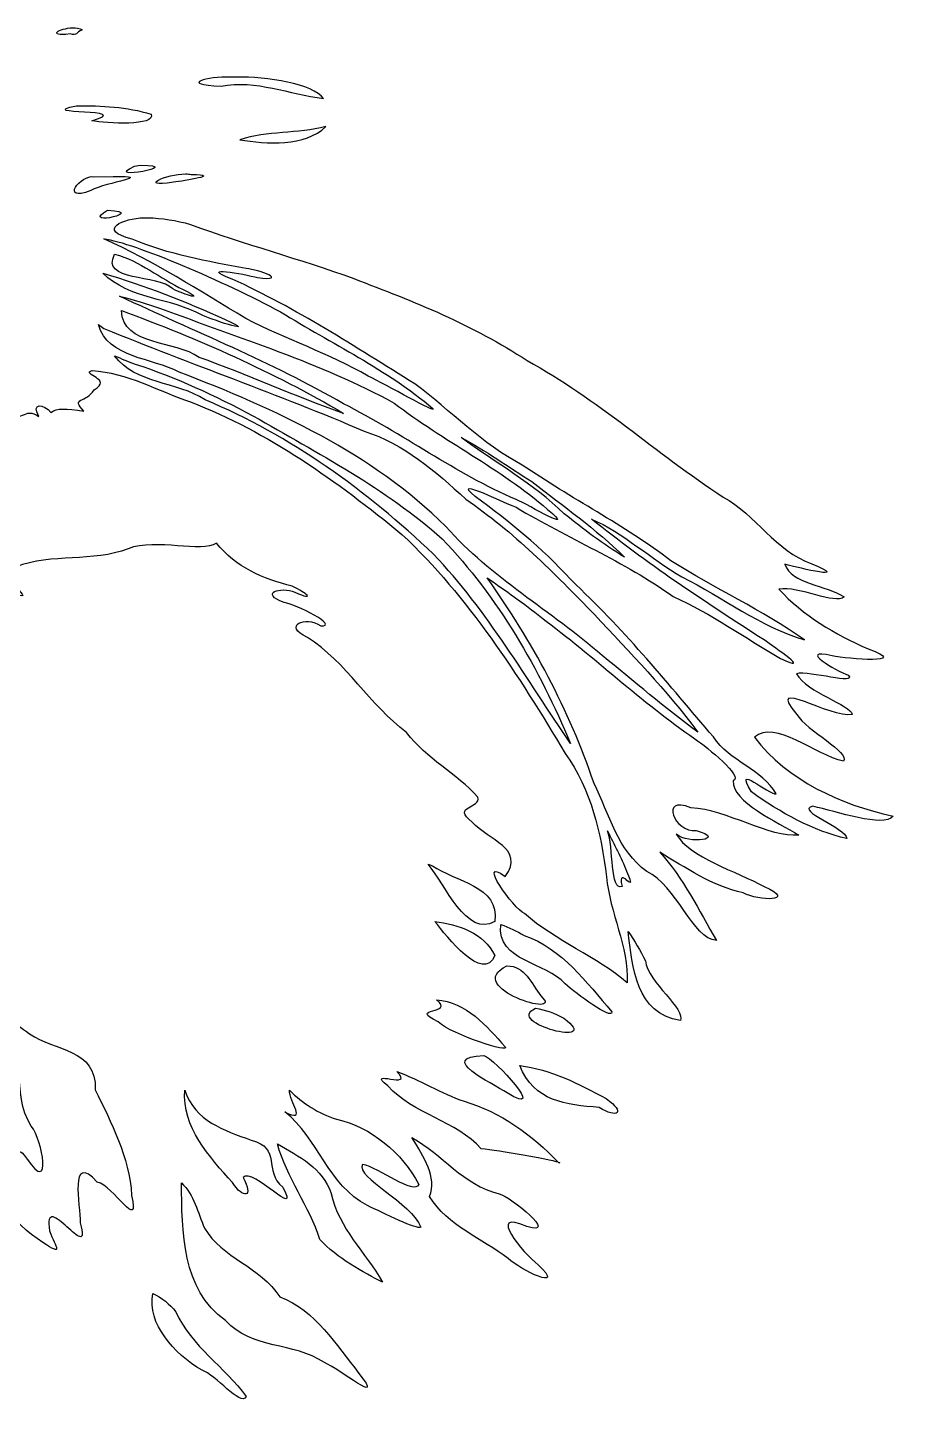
# Model space of a CAD drawing. Header units: centimetres. Extents: x -37.6 to 37.5, y -39.2 to 39.3.
# Drawn here: x 12.32 to 37.08, y -36.95 to 1.69 of the extents above; entities that cross this region are included whole.
import ezdxf

# ---------------------------------------------------------------- set-up
doc = ezdxf.new("R2010")
doc.units = ezdxf.units.CM
doc.header["$MEASUREMENT"] = 0
doc.layers.add('Layer 1', color=7, linetype='Continuous')

msp = doc.modelspace()

# ---------------------------------------------------------------- linework, layer by layer
at = {"layer": 'Layer 1'}
for points, knots in [([(4.32551, 1.42197), (3.07666, 1.41644), (4.24859, -0.59005), (3.09354, -0.57067), (3.09354, -0.57067), (2.64739, -0.44203), (2.70664, 1.04282), (2.40149, 0.58854), (2.40149, 0.58854), (2.70248, -0.36664), (1.03323, -0.50756), (1.19681, -0.49294), (1.19681, -0.49294), (1.68998, -1.43785), (2.46394, -2.41916), (1.84917, -3.52407), (1.84917, -3.52407), (1.50973, -4.51915), (0.46534, -4.89758), (-0.17985, -5.64239), (-0.17985, -5.64239), (-0.87545, -6.14561), (-1.59328, -6.19553), (-2.21053, -6.86278), (-2.21053, -6.86278), (-3.20404, -7.31278), (-4.15653, -7.79218), (-5.0085, -8.47922), (-5.0085, -8.47922), (-5.9918, -8.68907), (-7.03631, -8.27242), (-8.07023, -8.38331), (-8.07023, -8.38331), (-9.13919, -8.04984), (-10.08104, -7.3873), (-10.81363, -6.54694), (-10.81363, -6.54694), (-11.46594, -6.21859), (-11.84337, -5.07568), (-12.13324, -4.89081), (-12.13324, -4.89081), (-12.53379, -5.13219), (-12.8932, -5.01255), (-12.29116, -4.83211), (-12.29116, -4.83211), (-12.74977, -4.61705), (-11.82632, -4.47717), (-12.57393, -4.42945), (-12.57393, -4.42945), (-13.98255, -4.62125), (-15.37026, -4.97761), (-16.75021, -5.32738), (-16.75021, -5.32738), (-18.39389, -5.89374), (-20.09518, -6.28352), (-21.72107, -6.90248), (-21.72107, -6.90248), (-23.48443, -7.74219), (-25.219, -8.64829), (-26.98959, -9.47721), (-26.98959, -9.47721), (-28.10614, -10.09087), (-29.12952, -10.87493), (-30.26877, -11.4591), (-30.26877, -11.4591), (-31.18378, -12.01604), (-32.19524, -12.44201), (-33.00638, -13.15078), (-33.00638, -13.15078), (-33.45545, -13.63237), (-33.32426, -13.55262), (-32.81952, -13.37485), (-32.81952, -13.37485), (-31.84177, -13.35901), (-33.37884, -14.40396), (-32.52021, -13.95776), (-32.52021, -13.95776), (-32.06773, -13.70918), (-32.82122, -14.54251), (-32.21842, -14.19671), (-32.21842, -14.19671), (-31.66727, -14.63406), (-33.84808, -15.56233), (-32.5475, -15.07066), (-32.5475, -15.07066), (-31.89177, -14.30971), (-31.21713, -15.2365), (-30.60529, -15.15913), (-30.60529, -15.15913), (-30.33993, -15.60682), (-30.95026, -15.98865), (-30.24149, -15.58825), (-30.24149, -15.58825), (-29.57076, -15.68891), (-29.20047, -16.0867), (-28.76313, -16.35389), (-28.76313, -16.35389), (-27.92005, -16.03223), (-27.55175, -15.10422), (-26.91766, -14.51338), (-26.91766, -14.51338), (-26.31015, -13.80974), (-25.68691, -13.11646), (-24.99943, -12.48932), (-24.99943, -12.48932), (-26.333, -13.13413), (-27.34735, -14.24734), (-28.5589, -15.07397), (-28.5589, -15.07397), (-27.27804, -13.3383), (-25.30797, -12.3368), (-23.51363, -11.22511), (-23.51363, -11.22511), (-22.50809, -10.635), (-21.61584, -9.85575), (-20.43371, -9.66903), (-20.43371, -9.66903), (-19.42939, -9.04605), (-18.68796, -7.90048), (-17.39679, -7.84506), (-17.39679, -7.84506), (-16.18059, -7.82628), (-15.03203, -7.22123), (-13.81251, -7.43826), (-13.81251, -7.43826), (-12.51014, -7.5512), (-11.23698, -7.969), (-10.20177, -8.78681), (-10.20177, -8.78681), (-9.48193, -9.52649), (-9.23188, -10.71364), (-8.29016, -11.31523), (-8.29016, -11.31523), (-7.59922, -12.20388), (-6.97407, -13.14316), (-6.14042, -13.9098), (-6.14042, -13.9098), (-6.02845, -14.25576), (-6.73538, -14.19586), (-6.5067, -13.89823), (-6.5067, -13.89823), (-6.92236, -13.99354), (-7.42509, -13.95785), (-7.37569, -13.70971), (-7.37569, -13.70971), (-8.15456, -13.90551), (-6.78395, -12.86954), (-7.60803, -13.22685), (-7.60803, -13.22685), (-8.45068, -13.63317), (-9.40703, -14.04247), (-10.08767, -14.6432), (-10.08767, -14.6432), (-9.80874, -14.81274), (-8.67355, -14.03932), (-9.1732, -14.7325), (-9.1732, -14.7325), (-8.44948, -14.35686), (-8.68063, -14.88041), (-8.8466, -15.01527), (-8.8466, -15.01527), (-8.3258, -14.71717), (-6.99481, -14.04239), (-7.92387, -14.99625), (-7.92387, -14.99625), (-8.61439, -16.16931), (-6.56885, -13.87033), (-6.88125, -14.87222), (-6.88125, -14.87222), (-6.99347, -15.32829), (-8.23796, -16.30767), (-7.12599, -15.71889), (-7.12599, -15.71889), (-6.91924, -15.61376), (-6.15815, -14.94516), (-6.46867, -15.5527), (-6.46867, -15.5527), (-6.26584, -15.37374), (-5.93462, -15.16905), (-6.12058, -15.62794), (-6.12058, -15.62794), (-5.80942, -15.28536), (-5.26773, -15.50245), (-5.73941, -15.90079), (-5.73941, -15.90079), (-5.47843, -15.73776), (-5.0411, -15.58731), (-5.41116, -16.03887), (-5.41116, -16.03887), (-4.91112, -15.7734), (-4.63208, -15.70251), (-5.13831, -16.18852), (-5.13831, -16.18852), (-5.37402, -16.64936), (-6.05366, -17.58219), (-5.97009, -17.76362), (-5.97009, -17.76362), (-5.45188, -17.54747), (-3.93253, -16.86007), (-4.60418, -17.89095), (-4.60418, -17.89095), (-4.79891, -18.36125), (-4.59506, -18.76745), (-4.38011, -18.06789), (-4.38011, -18.06789), (-3.88096, -17.26514), (-2.89879, -16.56218), (-2.28907, -17.70905), (-2.28907, -17.70905), (-1.81073, -18.39354), (-3.01234, -19.88684), (-2.46188, -20.12916), (-2.46188, -20.12916), (-2.28061, -19.78832), (-1.69354, -18.21999), (-1.65159, -19.3536), (-1.65159, -19.3536), (-1.71097, -20.20772), (-1.05726, -18.61655), (-0.60235, -18.64501), (-0.60235, -18.64501), (0.27108, -18.95124), (1.26245, -18.22483), (2.26425, -18.59044), (2.26425, -18.59044), (3.03042, -18.66892), (3.18927, -19.92731), (3.65497, -19.81083), (3.65497, -19.81083), (4.48822, -20.77225), (3.38312, -18.11962), (4.1552, -19.17004), (4.1552, -19.17004), (4.24784, -18.08534), (5.35887, -20.92598), (5.25405, -19.35773), (5.25405, -19.35773), (5.14869, -18.85676), (4.97375, -17.26056), (5.65919, -18.34239), (5.65919, -18.34239), (5.89982, -18.74625), (6.65799, -19.65103), (6.86139, -19.47266), (6.86139, -19.47266), (7.06488, -18.63339), (5.5347, -18.44733), (6.05193, -17.68259), (6.05193, -17.68259), (6.51133, -18.01081), (6.76156, -17.88115), (6.47774, -17.46762), (6.47774, -17.46762), (7.65339, -18.32868), (5.9694, -16.36399), (6.99864, -16.57961), (6.99864, -16.57961), (7.47653, -16.7435), (8.42631, -17.47624), (8.67544, -17.25843), (8.67544, -17.25843), (8.63005, -16.55428), (7.06296, -16.22369), (7.4997, -15.77924), (7.4997, -15.77924), (8.11591, -15.76249), (8.93014, -16.90354), (9.33855, -16.5548), (9.33855, -16.5548), (9.25802, -16.0374), (7.99154, -15.88566), (8.29841, -15.52871), (8.29841, -15.52871), (9.05343, -15.80627), (9.87054, -15.74968), (10.70446, -16.03638), (10.70446, -16.03638), (10.24563, -15.76441), (9.63263, -14.93261), (10.65402, -15.24511), (10.65402, -15.24511), (11.46557, -15.64555), (10.96029, -15.07831), (10.61516, -14.7854), (10.61516, -14.7854), (10.78131, -14.17765), (12.30966, -15.88574), (11.59743, -14.85733), (11.59743, -14.85733), (10.95331, -14.35777), (11.46388, -13.69619), (12.09435, -14.20662), (12.09435, -14.20662), (12.5511, -14.30981), (11.0109, -13.3633), (11.98438, -13.40543), (11.98438, -13.40543), (12.99995, -13.00987), (14.14047, -13.28449), (15.12879, -12.89363), (15.12879, -12.89363), (15.93695, -12.58856), (17.17851, -13.02971), (17.60347, -12.73488), (17.60347, -12.73488), (18.14689, -13.41495), (18.89772, -13.73794), (19.72344, -13.94204), (19.72344, -13.94204), (20.13342, -14.13785), (20.38802, -14.3675), (19.79868, -14.11319), (19.79868, -14.11319), (19.40155, -13.92995), (18.77771, -14.15318), (19.49937, -14.39844), (19.49937, -14.39844), (19.8347, -14.4569), (21.06395, -15.07203), (20.51884, -15.05163), (20.51884, -15.05163), (20.09311, -14.75187), (19.43481, -15.05163), (20.14677, -15.37492), (20.14677, -15.37492), (21.24581, -16.07472), (21.88697, -17.26628), (22.92407, -18.0406), (22.92407, -18.0406), (23.48124, -18.77), (24.31742, -19.18327), (24.91506, -19.84225), (24.91506, -19.84225), (25.01895, -20.16478), (24.15686, -20.08157), (24.75962, -20.5467), (24.75962, -20.5467), (25.21485, -21.05306), (26.25113, -21.27502), (25.68401, -22.06392), (25.68401, -22.06392), (24.85847, -21.47389), (25.91286, -22.97876), (26.22475, -23.10406), (26.22475, -23.10406), (27.08224, -23.86504), (28.26755, -24.33003), (29.09548, -25.04048), (29.09548, -25.04048), (29.13914, -24.02745), (28.60539, -23.08377), (28.5167, -22.07632), (28.5167, -22.07632), (28.36799, -20.85878), (28.08705, -19.63345), (27.3608, -18.61937), (27.3608, -18.61937), (26.0516, -16.43503), (24.65579, -14.24979), (22.79343, -12.49179), (22.79343, -12.49179), (20.98702, -11.01302), (19.06636, -9.63052), (16.87338, -8.78432), (16.87338, -8.78432), (15.967, -8.4709), (15.09211, -7.97698), (14.12585, -7.9021), (14.12585, -7.9021), (13.7828, -8.02227), (14.7377, -8.14239), (14.17629, -8.4445), (14.17629, -8.4445), (13.96835, -8.82491), (13.50411, -8.64819), (13.89517, -9.04229), (13.89517, -9.04229), (13.38259, -8.97838), (13.14478, -8.94562), (12.96996, -9.08115), (12.96996, -9.08115), (12.77947, -8.8389), (12.40111, -8.80173), (12.63179, -9.19442), (12.63179, -9.19442), (12.23536, -8.89719), (12.1334, -9.40772), (11.68094, -9.12993), (11.68094, -9.12993), (11.50014, -9.54534), (11.35566, -9.51198), (10.96822, -9.29281), (10.96822, -9.29281), (10.61334, -10.00717), (9.2967, -9.71614), (8.58862, -9.5144), (8.58862, -9.5144), (7.94236, -8.93265), (7.11627, -8.68115), (6.48022, -8.18735), (6.48022, -8.18735), (5.72525, -7.82943), (5.25771, -7.02873), (4.69676, -6.56264), (4.69676, -6.56264), (4.48619, -7.51468), (4.08979, -5.40707), (3.71615, -6.46177), (3.71615, -6.46177), (3.19675, -5.51081), (2.2163, -4.98237), (2.25433, -3.7316), (2.25433, -3.7316), (2.04778, -2.69341), (2.2676, -1.62482), (3.29778, -1.12297), (3.29778, -1.12297), (3.68158, -0.18961), (4.52659, 0.56983), (5.63686, 0.48024), (5.63686, 0.48024), (6.15147, 0.47455), (6.59523, 1.61661), (5.84605, 0.91598), (5.84605, 0.91598), (5.40565, 0.55016), (3.87311, 0.87129), (4.66948, 1.37652), (4.66948, 1.37652), (4.58938, 1.4268), (4.47889, 1.41272), (4.38671, 1.42034), (4.38671, 1.42034), (4.36565, 1.42128), (4.34535, 1.42208), (4.32553, 1.42199), (4.32553, 1.42199), (4.32553, 1.42199), (4.32551, 1.42197), (4.32551, 1.42197)], [0, 0, 0, 0, 0.00900901, 0.00900901, 0.00900901, 0.00900901, 0.01801802, 0.01801802, 0.01801802, 0.01801802, 0.02702703, 0.02702703, 0.02702703, 0.02702703, 0.03603604, 0.03603604, 0.03603604, 0.03603604, 0.04504505, 0.04504505, 0.04504505, 0.04504505, 0.05405405, 0.05405405, 0.05405405, 0.05405405, 0.06306306, 0.06306306, 0.06306306, 0.06306306, 0.07207207, 0.07207207, 0.07207207, 0.07207207, 0.08108108, 0.08108108, 0.08108108, 0.08108108, 0.09009009, 0.09009009, 0.09009009, 0.09009009, 0.0990991, 0.0990991, 0.0990991, 0.0990991, 0.10810811, 0.10810811, 0.10810811, 0.10810811, 0.11711712, 0.11711712, 0.11711712, 0.11711712, 0.12612613, 0.12612613, 0.12612613, 0.12612613, 0.13513514, 0.13513514, 0.13513514, 0.13513514, 0.14414414, 0.14414414, 0.14414414, 0.14414414, 0.15315315, 0.15315315, 0.15315315, 0.15315315, 0.16216216, 0.16216216, 0.16216216, 0.16216216, 0.17117117, 0.17117117, 0.17117117, 0.17117117, 0.18018018, 0.18018018, 0.18018018, 0.18018018, 0.18918919, 0.18918919, 0.18918919, 0.18918919, 0.1981982, 0.1981982, 0.1981982, 0.1981982, 0.20720721, 0.20720721, 0.20720721, 0.20720721, 0.21621622, 0.21621622, 0.21621622, 0.21621622, 0.22522523, 0.22522523, 0.22522523, 0.22522523, 0.23423423, 0.23423423, 0.23423423, 0.23423423, 0.24324324, 0.24324324, 0.24324324, 0.24324324, 0.25225225, 0.25225225, 0.25225225, 0.25225225, 0.26126126, 0.26126126, 0.26126126, 0.26126126, 0.27027027, 0.27027027, 0.27027027, 0.27027027, 0.27927928, 0.27927928, 0.27927928, 0.27927928, 0.28828829, 0.28828829, 0.28828829, 0.28828829, 0.2972973, 0.2972973, 0.2972973, 0.2972973, 0.30630631, 0.30630631, 0.30630631, 0.30630631, 0.31531532, 0.31531532, 0.31531532, 0.31531532, 0.32432432, 0.32432432, 0.32432432, 0.32432432, 0.33333333, 0.33333333, 0.33333333, 0.33333333, 0.34234234, 0.34234234, 0.34234234, 0.34234234, 0.35135135, 0.35135135, 0.35135135, 0.35135135, 0.36036036, 0.36036036, 0.36036036, 0.36036036, 0.36936937, 0.36936937, 0.36936937, 0.36936937, 0.37837838, 0.37837838, 0.37837838, 0.37837838, 0.38738739, 0.38738739, 0.38738739, 0.38738739, 0.3963964, 0.3963964, 0.3963964, 0.3963964, 0.40540541, 0.40540541, 0.40540541, 0.40540541, 0.41441441, 0.41441441, 0.41441441, 0.41441441, 0.42342342, 0.42342342, 0.42342342, 0.42342342, 0.43243243, 0.43243243, 0.43243243, 0.43243243, 0.44144144, 0.44144144, 0.44144144, 0.44144144, 0.45045045, 0.45045045, 0.45045045, 0.45045045, 0.45945946, 0.45945946, 0.45945946, 0.45945946, 0.46846847, 0.46846847, 0.46846847, 0.46846847, 0.47747748, 0.47747748, 0.47747748, 0.47747748, 0.48648649, 0.48648649, 0.48648649, 0.48648649, 0.4954955, 0.4954955, 0.4954955, 0.4954955, 0.5045045, 0.5045045, 0.5045045, 0.5045045, 0.51351351, 0.51351351, 0.51351351, 0.51351351, 0.52252252, 0.52252252, 0.52252252, 0.52252252, 0.53153153, 0.53153153, 0.53153153, 0.53153153, 0.54054054, 0.54054054, 0.54054054, 0.54054054, 0.54954955, 0.54954955, 0.54954955, 0.54954955, 0.55855856, 0.55855856, 0.55855856, 0.55855856, 0.56756757, 0.56756757, 0.56756757, 0.56756757, 0.57657658, 0.57657658, 0.57657658, 0.57657658, 0.58558559, 0.58558559, 0.58558559, 0.58558559, 0.59459459, 0.59459459, 0.59459459, 0.59459459, 0.6036036, 0.6036036, 0.6036036, 0.6036036, 0.61261261, 0.61261261, 0.61261261, 0.61261261, 0.62162162, 0.62162162, 0.62162162, 0.62162162, 0.63063063, 0.63063063, 0.63063063, 0.63063063, 0.63963964, 0.63963964, 0.63963964, 0.63963964, 0.64864865, 0.64864865, 0.64864865, 0.64864865, 0.65765766, 0.65765766, 0.65765766, 0.65765766, 0.66666667, 0.66666667, 0.66666667, 0.66666667, 0.67567568, 0.67567568, 0.67567568, 0.67567568, 0.68468468, 0.68468468, 0.68468468, 0.68468468, 0.69369369, 0.69369369, 0.69369369, 0.69369369, 0.7027027, 0.7027027, 0.7027027, 0.7027027, 0.71171171, 0.71171171, 0.71171171, 0.71171171, 0.72072072, 0.72072072, 0.72072072, 0.72072072, 0.72972973, 0.72972973, 0.72972973, 0.72972973, 0.73873874, 0.73873874, 0.73873874, 0.73873874, 0.74774775, 0.74774775, 0.74774775, 0.74774775, 0.75675676, 0.75675676, 0.75675676, 0.75675676, 0.76576577, 0.76576577, 0.76576577, 0.76576577, 0.77477477, 0.77477477, 0.77477477, 0.77477477, 0.78378378, 0.78378378, 0.78378378, 0.78378378, 0.79279279, 0.79279279, 0.79279279, 0.79279279, 0.8018018, 0.8018018, 0.8018018, 0.8018018, 0.81081081, 0.81081081, 0.81081081, 0.81081081, 0.81981982, 0.81981982, 0.81981982, 0.81981982, 0.82882883, 0.82882883, 0.82882883, 0.82882883, 0.83783784, 0.83783784, 0.83783784, 0.83783784, 0.84684685, 0.84684685, 0.84684685, 0.84684685, 0.85585586, 0.85585586, 0.85585586, 0.85585586, 0.86486486, 0.86486486, 0.86486486, 0.86486486, 0.87387387, 0.87387387, 0.87387387, 0.87387387, 0.88288288, 0.88288288, 0.88288288, 0.88288288, 0.89189189, 0.89189189, 0.89189189, 0.89189189, 0.9009009, 0.9009009, 0.9009009, 0.9009009, 0.90990991, 0.90990991, 0.90990991, 0.90990991, 0.91891892, 0.91891892, 0.91891892, 0.91891892, 0.92792793, 0.92792793, 0.92792793, 0.92792793, 0.93693694, 0.93693694, 0.93693694, 0.93693694, 0.94594595, 0.94594595, 0.94594595, 0.94594595, 0.95495495, 0.95495495, 0.95495495, 0.95495495, 0.96396396, 0.96396396, 0.96396396, 0.96396396, 0.97297297, 0.97297297, 0.97297297, 0.97297297, 0.98198198, 0.98198198, 0.98198198, 0.98198198, 1, 1, 1, 1]), ([(13.57188, 1.6849), (13.21281, 1.67316), (12.82679, 1.43728), (13.50739, 1.50961), (13.50739, 1.50961), (13.713, 1.44652), (13.66461, 1.5567), (13.84308, 1.63033), (13.84308, 1.63033), (13.77074, 1.67387), (13.67242, 1.68819), (13.57188, 1.6849)], [0, 0, 0, 0, 0.25, 0.25, 0.25, 0.25, 0.5, 0.5, 0.5, 0.5, 1, 1, 1, 1]), ([(18.16488, 0.30493), (19.00097, 0.31399), (20.3148, 0.11691), (20.59574, -0.29782), (20.59574, -0.29782), (19.6377, -0.17566), (18.71666, 0.23592), (17.72997, 0.05358), (17.72997, 0.05358), (16.52767, 0.08851), (17.34071, 0.33579), (18.00448, 0.29997), (18.00448, 0.29997), (18.05553, 0.3024), (18.10915, 0.30433), (18.16489, 0.30493), (18.16489, 0.30493), (18.16489, 0.30493), (18.16488, 0.30493), (18.16488, 0.30493)], [0, 0, 0, 0, 0.16666667, 0.16666667, 0.16666667, 0.16666667, 0.33333333, 0.33333333, 0.33333333, 0.33333333, 0.5, 0.5, 0.5, 0.5, 0.66666667, 0.66666667, 0.66666667, 0.66666667, 1, 1, 1, 1]), ([(13.68846, -0.49626), (12.4214, -0.76745), (15.39872, -0.56241), (14.11097, -0.92042), (14.11097, -0.92042), (14.52446, -0.99422), (15.9179, -1.0732), (15.77454, -0.73438), (15.77454, -0.73438), (15.10043, -0.52694), (14.38924, -0.49173), (13.68847, -0.49625), (13.68847, -0.49625), (13.68847, -0.49625), (13.68846, -0.49626), (13.68846, -0.49626)], [0, 0, 0, 0, 0.2, 0.2, 0.2, 0.2, 0.4, 0.4, 0.4, 0.4, 0.6, 0.6, 0.6, 0.6, 1, 1, 1, 1]), ([(20.66436, -1.08083), (20.09539, -1.63892), (18.97947, -1.57728), (18.26079, -1.44877), (18.26079, -1.44877), (19.0046, -1.20155), (19.88503, -1.28218), (20.66436, -1.08083)], [0, 0, 0, 0, 0.33333333, 0.33333333, 0.33333333, 0.33333333, 1, 1, 1, 1]), ([(15.46943, -2.16397), (15.46943, -2.16397), (15.30737, -2.18877), (15.30737, -2.18877), (15.30737, -2.18877), (14.35354, -2.61738), (16.82353, -2.16757), (15.46943, -2.16397)], [0, 0, 0, 0, 0.33333333, 0.33333333, 0.33333333, 0.33333333, 1, 1, 1, 1]), ([(14.70958, -2.47402), (14.70958, -2.47402), (14.16967, -2.4856), (14.16967, -2.4856), (14.16967, -2.4856), (13.81348, -2.40994), (13.19217, -3.22093), (14.08864, -2.86842), (14.08864, -2.86842), (14.52428, -2.63289), (15.92523, -2.46198), (14.70958, -2.47403), (14.70958, -2.47403), (14.70958, -2.47403), (14.70958, -2.47402), (14.70958, -2.47402)], [0, 0, 0, 0, 0.2, 0.2, 0.2, 0.2, 0.4, 0.4, 0.4, 0.4, 0.6, 0.6, 0.6, 0.6, 1, 1, 1, 1]), ([(16.73943, -2.40457), (16.20576, -2.40194), (15.36656, -2.78932), (16.39878, -2.64021), (16.39878, -2.64021), (16.68989, -2.59504), (17.80795, -2.43732), (16.89322, -2.41862), (16.89322, -2.41862), (16.84697, -2.40897), (16.79464, -2.40484), (16.73943, -2.40456), (16.73943, -2.40456), (16.73943, -2.40456), (16.73943, -2.40457), (16.73943, -2.40457)], [0, 0, 0, 0, 0.2, 0.2, 0.2, 0.2, 0.4, 0.4, 0.4, 0.4, 0.6, 0.6, 0.6, 0.6, 1, 1, 1, 1]), ([(14.55745, -3.41991), (14.17615, -3.63494), (14.37858, -3.66602), (14.60623, -3.63075), (14.60623, -3.63075), (14.88094, -3.58819), (15.19228, -3.44903), (14.55745, -3.41991)], [0, 0, 0, 0, 0.33333333, 0.33333333, 0.33333333, 0.33333333, 1, 1, 1, 1]), ([(15.57361, -3.63075), (15.00903, -3.63928), (14.22308, -3.98066), (15.24205, -4.22772), (15.24205, -4.22772), (16.26265, -4.66598), (17.3508, -4.84855), (18.42945, -5.05372), (18.42945, -5.05372), (18.80388, -5.07751), (19.64223, -5.41748), (18.75026, -5.3059), (18.75026, -5.3059), (18.38844, -5.20626), (17.02671, -4.95392), (18.03919, -5.34889), (18.03919, -5.34889), (19.83197, -6.16025), (21.48355, -7.24797), (23.15226, -8.2808), (23.15226, -8.2808), (24.1635, -9.02943), (25.03043, -9.96653), (26.15941, -10.55291), (26.15941, -10.55291), (27.52166, -11.4846), (29.0028, -12.23094), (30.31998, -13.22851), (30.31998, -13.22851), (31.54024, -14.01014), (32.87178, -14.60746), (34.05557, -15.4477), (34.05557, -15.4477), (32.81464, -15.07367), (31.77213, -14.26006), (30.62756, -13.6783), (30.62756, -13.6783), (29.76269, -13.18804), (28.97332, -12.43692), (28.09335, -12.06269), (28.09335, -12.06269), (29.62647, -13.296), (31.26879, -14.38416), (32.92447, -15.44522), (32.92447, -15.44522), (33.22891, -15.65811), (34.30701, -16.39349), (33.38749, -15.96446), (33.38749, -15.96446), (32.3786, -15.38624), (31.44638, -14.70238), (30.38199, -14.23227), (30.38199, -14.23227), (29.00541, -13.24934), (27.43742, -12.59587), (25.98494, -11.73526), (25.98494, -11.73526), (25.55875, -11.566), (23.936, -10.75199), (25.01756, -11.56576), (25.01756, -11.56576), (25.97633, -12.25886), (26.86614, -13.03175), (27.66339, -13.90567), (27.66339, -13.90567), (29.06293, -15.21423), (30.26304, -16.7066), (31.50646, -18.15885), (31.50646, -18.15885), (31.95476, -18.84322), (32.88294, -19.07704), (33.26594, -19.75379), (33.26594, -19.75379), (33.03931, -19.79104), (32.05135, -18.84976), (32.56893, -19.69757), (32.56893, -19.69757), (33.36403, -20.26825), (34.30589, -20.80117), (35.24205, -21.00395), (35.24205, -21.00395), (35.21599, -20.69048), (33.78236, -20.21763), (34.28707, -20.10189), (34.28707, -20.10189), (34.93912, -20.23754), (36.27645, -20.71255), (36.53603, -20.37557), (36.53603, -20.37557), (35.06093, -20.05076), (33.59972, -19.38878), (32.6541, -18.17126), (32.6541, -18.17126), (33.2098, -17.64899), (34.38658, -18.67959), (35.14366, -18.8385), (35.14366, -18.8385), (35.34919, -18.59215), (34.115, -17.9831), (33.84059, -17.53377), (33.84059, -17.53377), (32.91582, -16.42949), (34.82026, -17.66647), (35.3884, -17.53377), (35.3884, -17.53377), (35.36495, -17.25572), (34.12973, -16.93094), (33.82901, -16.3911), (33.82901, -16.3911), (34.21086, -16.29689), (35.54172, -16.72819), (35.28174, -16.42996), (35.28174, -16.42996), (34.94708, -16.31649), (33.81558, -15.66251), (34.82947, -15.89005), (34.82947, -15.89005), (35.26909, -15.98173), (37.07514, -16.13422), (35.83489, -15.69409), (35.83489, -15.69409), (34.91145, -15.29364), (34.02247, -14.76638), (33.33375, -14.02225), (33.33375, -14.02225), (33.91211, -13.9295), (34.90899, -14.47173), (35.16268, -14.23805), (35.16268, -14.23805), (34.66534, -13.91363), (33.69218, -13.88531), (33.50738, -13.32772), (33.50738, -13.32772), (33.94409, -13.43737), (35.40132, -13.79837), (34.25731, -13.31201), (34.25731, -13.31201), (33.24557, -12.95625), (32.70064, -11.95178), (31.78015, -11.44752), (31.78015, -11.44752), (29.91083, -10.23166), (28.26047, -8.69387), (26.29335, -7.62925), (26.29335, -7.62925), (24.80009, -6.63772), (23.11609, -5.96721), (21.44651, -5.33564), (21.44651, -5.33564), (19.93587, -4.78395), (18.38059, -4.37086), (16.8717, -3.81759), (16.8717, -3.81759), (16.48469, -3.7092), (16.08541, -3.63809), (15.68273, -3.63321), (15.68273, -3.63321), (15.64766, -3.63069), (15.61123, -3.63016), (15.57359, -3.63073), (15.57359, -3.63073), (15.57359, -3.63073), (15.57361, -3.63075), (15.57361, -3.63075)], [0, 0, 0, 0, 0.02380952, 0.02380952, 0.02380952, 0.02380952, 0.04761905, 0.04761905, 0.04761905, 0.04761905, 0.07142857, 0.07142857, 0.07142857, 0.07142857, 0.0952381, 0.0952381, 0.0952381, 0.0952381, 0.11904762, 0.11904762, 0.11904762, 0.11904762, 0.14285714, 0.14285714, 0.14285714, 0.14285714, 0.16666667, 0.16666667, 0.16666667, 0.16666667, 0.19047619, 0.19047619, 0.19047619, 0.19047619, 0.21428571, 0.21428571, 0.21428571, 0.21428571, 0.23809524, 0.23809524, 0.23809524, 0.23809524, 0.26190476, 0.26190476, 0.26190476, 0.26190476, 0.28571429, 0.28571429, 0.28571429, 0.28571429, 0.30952381, 0.30952381, 0.30952381, 0.30952381, 0.33333333, 0.33333333, 0.33333333, 0.33333333, 0.35714286, 0.35714286, 0.35714286, 0.35714286, 0.38095238, 0.38095238, 0.38095238, 0.38095238, 0.4047619, 0.4047619, 0.4047619, 0.4047619, 0.42857143, 0.42857143, 0.42857143, 0.42857143, 0.45238095, 0.45238095, 0.45238095, 0.45238095, 0.47619048, 0.47619048, 0.47619048, 0.47619048, 0.5, 0.5, 0.5, 0.5, 0.52380952, 0.52380952, 0.52380952, 0.52380952, 0.54761905, 0.54761905, 0.54761905, 0.54761905, 0.57142857, 0.57142857, 0.57142857, 0.57142857, 0.5952381, 0.5952381, 0.5952381, 0.5952381, 0.61904762, 0.61904762, 0.61904762, 0.61904762, 0.64285714, 0.64285714, 0.64285714, 0.64285714, 0.66666667, 0.66666667, 0.66666667, 0.66666667, 0.69047619, 0.69047619, 0.69047619, 0.69047619, 0.71428571, 0.71428571, 0.71428571, 0.71428571, 0.73809524, 0.73809524, 0.73809524, 0.73809524, 0.76190476, 0.76190476, 0.76190476, 0.76190476, 0.78571429, 0.78571429, 0.78571429, 0.78571429, 0.80952381, 0.80952381, 0.80952381, 0.80952381, 0.83333333, 0.83333333, 0.83333333, 0.83333333, 0.85714286, 0.85714286, 0.85714286, 0.85714286, 0.88095238, 0.88095238, 0.88095238, 0.88095238, 0.9047619, 0.9047619, 0.9047619, 0.9047619, 0.92857143, 0.92857143, 0.92857143, 0.92857143, 0.95238095, 0.95238095, 0.95238095, 0.95238095, 1, 1, 1, 1]), ([(14.45161, -4.2211), (15.84339, -4.8458), (17.12509, -5.66915), (18.42863, -6.45435), (18.42863, -6.45435), (19.54683, -7.03499), (20.75322, -7.43096), (21.84837, -8.06417), (21.84837, -8.06417), (22.33652, -8.29616), (23.80412, -9.14523), (23.65498, -8.96789), (23.65498, -8.96789), (22.36912, -7.87361), (20.82282, -7.15203), (19.39684, -6.26666), (19.39684, -6.26666), (17.82293, -5.42248), (15.29855, -4.32709), (14.45161, -4.2211)], [0, 0, 0, 0, 0.16666667, 0.16666667, 0.16666667, 0.16666667, 0.33333333, 0.33333333, 0.33333333, 0.33333333, 0.5, 0.5, 0.5, 0.5, 0.66666667, 0.66666667, 0.66666667, 0.66666667, 1, 1, 1, 1]), ([(14.75341, -4.65353), (14.33856, -5.43101), (15.96674, -5.2058), (16.37977, -5.62505), (16.37977, -5.62505), (16.70272, -5.78529), (17.35033, -5.98619), (16.67494, -5.64076), (16.67494, -5.64076), (16.02412, -5.33183), (15.46266, -4.83482), (14.7534, -4.65353), (14.7534, -4.65353), (14.7534, -4.65353), (14.75341, -4.65353), (14.75341, -4.65353)], [0, 0, 0, 0, 0.2, 0.2, 0.2, 0.2, 0.4, 0.4, 0.4, 0.4, 0.6, 0.6, 0.6, 0.6, 1, 1, 1, 1]), ([(14.42268, -5.18104), (15.16217, -5.91818), (16.31621, -5.87198), (17.20329, -6.35596), (17.20329, -6.35596), (17.57895, -6.53391), (18.82776, -6.91452), (17.84656, -6.48412), (17.84656, -6.48412), (16.73988, -5.96509), (15.5918, -5.53652), (14.42268, -5.18104)], [0, 0, 0, 0, 0.25, 0.25, 0.25, 0.25, 0.5, 0.5, 0.5, 0.5, 1, 1, 1, 1]), ([(14.89148, -5.82431), (16.98738, -6.81456), (19.1459, -7.67738), (21.1588, -8.83891), (21.1588, -8.83891), (22.80415, -9.66864), (24.29, -10.78763), (25.98496, -11.51699), (25.98496, -11.51699), (26.34654, -11.66873), (27.7272, -12.51152), (26.86718, -11.79315), (26.86718, -11.79315), (25.54595, -10.64786), (23.9558, -9.8735), (22.57018, -8.81659), (22.57018, -8.81659), (20.50058, -7.69067), (18.2343, -6.9975), (16.03745, -6.1691), (16.03745, -6.1691), (15.65922, -6.04243), (15.27739, -5.92534), (14.89147, -5.82431), (14.89147, -5.82431), (14.89147, -5.82431), (14.89148, -5.82431), (14.89148, -5.82431)], [0, 0, 0, 0, 0.125, 0.125, 0.125, 0.125, 0.25, 0.25, 0.25, 0.25, 0.375, 0.375, 0.375, 0.375, 0.5, 0.5, 0.5, 0.5, 0.625, 0.625, 0.625, 0.625, 0.75, 0.75, 0.75, 0.75, 1, 1, 1, 1]), ([(14.94192, -6.23111), (14.97611, -7.21653), (16.45929, -7.06768), (17.11398, -7.53914), (17.11398, -7.53914), (18.47811, -8.02234), (19.7958, -8.62718), (21.16128, -9.1068), (21.16128, -9.1068), (19.18713, -7.94851), (17.08898, -7.01022), (14.94192, -6.23111)], [0, 0, 0, 0, 0.25, 0.25, 0.25, 0.25, 0.5, 0.5, 0.5, 0.5, 1, 1, 1, 1]), ([(14.297, -6.62385), (14.55966, -7.56018), (15.81303, -7.55191), (16.55671, -7.95255), (16.55671, -7.95255), (19.24578, -8.97973), (21.95472, -10.22121), (24.02375, -12.27353), (24.02375, -12.27353), (25.27848, -13.71279), (26.97713, -14.63511), (28.39847, -15.88592), (28.39847, -15.88592), (29.28803, -16.59942), (30.14711, -17.35202), (31.06994, -18.02326), (31.06994, -18.02326), (30.19518, -16.85478), (29.17541, -15.79905), (28.17937, -14.73664), (28.17937, -14.73664), (27.05473, -13.57768), (25.91688, -12.41745), (24.57607, -11.50542), (24.57607, -11.50542), (23.73104, -10.73016), (22.84925, -9.96028), (21.73676, -9.60455), (21.73676, -9.60455), (19.33851, -8.57264), (16.86299, -7.72619), (14.4541, -6.72885), (14.4541, -6.72885), (14.4541, -6.72885), (14.297, -6.62384), (14.297, -6.62384), (14.297, -6.62384), (14.297, -6.62384), (14.297, -6.62385), (14.297, -6.62385)], [0, 0, 0, 0, 0.09090909, 0.09090909, 0.09090909, 0.09090909, 0.18181818, 0.18181818, 0.18181818, 0.18181818, 0.27272727, 0.27272727, 0.27272727, 0.27272727, 0.36363636, 0.36363636, 0.36363636, 0.36363636, 0.45454545, 0.45454545, 0.45454545, 0.45454545, 0.54545455, 0.54545455, 0.54545455, 0.54545455, 0.63636364, 0.63636364, 0.63636364, 0.63636364, 0.72727273, 0.72727273, 0.72727273, 0.72727273, 0.81818182, 0.81818182, 0.81818182, 0.81818182, 1, 1, 1, 1]), ([(14.75341, -7.49697), (15.33481, -8.28713), (16.49597, -8.21203), (17.28431, -8.7248), (17.28431, -8.7248), (19.67222, -9.72483), (21.8079, -11.26994), (23.67565, -13.0466), (23.67565, -13.0466), (25.18706, -14.63544), (26.28469, -16.54566), (27.51128, -18.34654), (27.51128, -18.34654), (26.63845, -16.26171), (25.48752, -14.25063), (23.91543, -12.61335), (23.91543, -12.61335), (22.33824, -11.20433), (20.44259, -10.22497), (18.62211, -9.17459), (18.62211, -9.17459), (17.56059, -8.60646), (16.47361, -8.10047), (15.32722, -7.72682), (15.32722, -7.72682), (15.13462, -7.65329), (14.9433, -7.57724), (14.7534, -7.49696), (14.7534, -7.49696), (14.7534, -7.49696), (14.75341, -7.49697), (14.75341, -7.49697)], [0, 0, 0, 0, 0.11111111, 0.11111111, 0.11111111, 0.11111111, 0.22222222, 0.22222222, 0.22222222, 0.22222222, 0.33333333, 0.33333333, 0.33333333, 0.33333333, 0.44444444, 0.44444444, 0.44444444, 0.44444444, 0.55555556, 0.55555556, 0.55555556, 0.55555556, 0.66666667, 0.66666667, 0.66666667, 0.66666667, 0.77777778, 0.77777778, 0.77777778, 0.77777778, 1, 1, 1, 1]), ([(24.44542, -9.78397), (25.4107, -10.4913), (26.46996, -11.06925), (27.33186, -11.91387), (27.33186, -11.91387), (27.86916, -12.35394), (28.42887, -12.76828), (29.02271, -13.1293), (29.02271, -13.1293), (28.21638, -12.33787), (27.30253, -11.70447), (26.43144, -11.01346), (26.43144, -11.01346), (25.76902, -10.61059), (25.13467, -10.13432), (24.44541, -9.78397), (24.44541, -9.78397), (24.44541, -9.78397), (24.44542, -9.78397), (24.44542, -9.78397)], [0, 0, 0, 0, 0.16666667, 0.16666667, 0.16666667, 0.16666667, 0.33333333, 0.33333333, 0.33333333, 0.33333333, 0.5, 0.5, 0.5, 0.5, 0.66666667, 0.66666667, 0.66666667, 0.66666667, 1, 1, 1, 1]), ([(25.17716, -13.70889), (26.43189, -15.4786), (27.4747, -17.40059), (28.16695, -19.46027), (28.16695, -19.46027), (28.59648, -20.31601), (28.82551, -21.34172), (29.64118, -21.92503), (29.64118, -21.92503), (30.46308, -22.29817), (30.93519, -23.81817), (31.59, -23.85731), (31.59, -23.85731), (31.10359, -23.01189), (30.66719, -22.10668), (30.00581, -21.38594), (30.00581, -21.38594), (30.70717, -21.81046), (31.48107, -22.33398), (32.34489, -22.52613), (32.34489, -22.52613), (32.76857, -22.75537), (33.87288, -22.77619), (32.93194, -22.34836), (32.93194, -22.34836), (32.14809, -21.92036), (30.8267, -21.52497), (30.46883, -20.87909), (30.46883, -20.87909), (30.7996, -21.17712), (31.91349, -21.01979), (31.0228, -20.78152), (31.0228, -20.78152), (30.42535, -20.85075), (29.97395, -19.77827), (30.87728, -20.14321), (30.87728, -20.14321), (31.88945, -20.19589), (33.0828, -20.99265), (33.90097, -20.90471), (33.90097, -20.90471), (33.29806, -20.54529), (32.03286, -19.96868), (32.05715, -19.39245), (32.05715, -19.39245), (32.36204, -19.26428), (31.35277, -18.46706), (30.98642, -18.21092), (30.98642, -18.21092), (29.48389, -17.17495), (28.15872, -15.90679), (26.69438, -14.81764), (26.69438, -14.81764), (26.20514, -14.42493), (25.69152, -14.06728), (25.17716, -13.70887), (25.17716, -13.70887), (25.17716, -13.70887), (25.17716, -13.70889), (25.17716, -13.70889)], [0, 0, 0, 0, 0.0625, 0.0625, 0.0625, 0.0625, 0.125, 0.125, 0.125, 0.125, 0.1875, 0.1875, 0.1875, 0.1875, 0.25, 0.25, 0.25, 0.25, 0.3125, 0.3125, 0.3125, 0.3125, 0.375, 0.375, 0.375, 0.375, 0.4375, 0.4375, 0.4375, 0.4375, 0.5, 0.5, 0.5, 0.5, 0.5625, 0.5625, 0.5625, 0.5625, 0.625, 0.625, 0.625, 0.625, 0.6875, 0.6875, 0.6875, 0.6875, 0.75, 0.75, 0.75, 0.75, 0.8125, 0.8125, 0.8125, 0.8125, 0.875, 0.875, 0.875, 0.875, 1, 1, 1, 1]), ([(28.54647, -20.78815), (28.71391, -21.2228), (28.61821, -22.50278), (28.95079, -22.34175), (28.95079, -22.34175), (28.79902, -21.66035), (29.42911, -22.71817), (29.07481, -21.91924), (29.07481, -21.91924), (28.934, -21.52642), (28.71983, -21.16641), (28.54647, -20.78815)], [0, 0, 0, 0, 0.25, 0.25, 0.25, 0.25, 0.5, 0.5, 0.5, 0.5, 1, 1, 1, 1]), ([(23.52269, -21.72081), (23.99857, -22.26762), (24.60841, -23.79899), (25.38883, -23.32154), (25.38883, -23.32154), (25.54182, -22.32735), (24.2617, -22.20241), (23.65002, -21.76546), (23.65002, -21.76546), (23.65002, -21.76546), (23.52269, -21.72081), (23.52269, -21.72081)], [0, 0, 0, 0, 0.25, 0.25, 0.25, 0.25, 0.5, 0.5, 0.5, 0.5, 1, 1, 1, 1]), ([(23.71451, -23.32236), (24.05852, -23.75467), (25.06084, -25.05718), (25.39131, -24.27817), (25.39131, -24.27817), (25.09001, -23.64214), (24.36088, -23.40936), (23.71451, -23.32236)], [0, 0, 0, 0, 0.33333333, 0.33333333, 0.33333333, 0.33333333, 1, 1, 1, 1]), ([(25.55585, -23.41249), (25.45268, -24.44879), (26.82244, -24.45704), (27.35502, -25.06944), (27.35502, -25.06944), (27.66299, -25.33722), (28.67897, -26.10737), (28.66471, -25.85079), (28.66471, -25.85079), (27.95234, -25.02906), (27.27729, -24.0826), (26.2107, -23.71262), (26.2107, -23.71262), (25.99966, -23.59818), (25.78645, -23.48324), (25.55586, -23.41248), (25.55586, -23.41248), (25.55586, -23.41248), (25.55585, -23.41249), (25.55585, -23.41249)], [0, 0, 0, 0, 0.16666667, 0.16666667, 0.16666667, 0.16666667, 0.33333333, 0.33333333, 0.33333333, 0.33333333, 0.5, 0.5, 0.5, 0.5, 0.66666667, 0.66666667, 0.66666667, 0.66666667, 1, 1, 1, 1]), ([(29.11945, -23.60431), (29.24966, -24.60052), (29.33399, -25.90811), (30.5821, -26.09884), (30.5821, -26.09884), (30.74773, -25.78335), (29.67852, -25.03194), (29.60314, -24.427), (29.60314, -24.427), (29.45833, -24.1439), (29.30894, -23.86069), (29.11945, -23.60431)], [0, 0, 0, 0, 0.25, 0.25, 0.25, 0.25, 0.5, 0.5, 0.5, 0.5, 1, 1, 1, 1]), ([(25.72783, -24.56756), (24.46107, -25.17214), (27.42437, -26.0759), (26.67619, -25.40761), (26.67619, -25.40761), (26.41365, -25.0734), (26.24081, -24.55659), (25.72783, -24.56756)], [0, 0, 0, 0, 0.33333333, 0.33333333, 0.33333333, 0.33333333, 1, 1, 1, 1]), ([(23.75916, -25.52006), (24.31137, -25.9399), (22.90887, -25.71395), (23.80794, -26.13356), (23.80794, -26.13356), (24.20989, -26.50275), (25.85611, -27.02763), (25.67821, -26.82975), (25.67821, -26.82975), (25.16739, -26.25568), (24.5868, -25.56572), (23.75915, -25.52006), (23.75915, -25.52006), (23.75915, -25.52006), (23.75916, -25.52006), (23.75916, -25.52006)], [0, 0, 0, 0, 0.2, 0.2, 0.2, 0.2, 0.4, 0.4, 0.4, 0.4, 0.6, 0.6, 0.6, 0.6, 1, 1, 1, 1]), ([(26.52819, -25.7524), (25.6229, -26.16852), (28.49446, -26.88505), (27.31863, -26.03104), (27.31863, -26.03104), (27.07762, -25.88528), (26.80513, -25.79766), (26.52819, -25.7524)], [0, 0, 0, 0, 0.33333333, 0.33333333, 0.33333333, 0.33333333, 1, 1, 1, 1]), ([(11.71318, -25.99548), (12.34872, -26.903), (11.81306, -28.12137), (12.42177, -29.05307), (12.42177, -29.05307), (12.742, -29.43182), (13.00027, -31.01705), (12.30767, -29.97084), (12.30767, -29.97084), (11.80337, -29.24942), (12.3351, -30.80513), (11.86945, -29.98903), (11.86945, -29.98903), (11.52255, -30.61899), (11.5842, -28.91613), (11.43537, -28.54292), (11.43537, -28.54292), (10.94094, -27.69715), (11.2777, -29.46108), (11.24768, -29.82284), (11.24768, -29.82284), (11.17346, -30.90814), (11.88768, -31.74405), (12.74258, -32.3091), (12.74258, -32.3091), (13.34232, -32.69797), (13.10847, -32.45361), (12.93192, -31.98499), (12.93192, -31.98499), (12.7259, -30.72534), (14.14809, -33.00629), (13.79264, -31.75762), (13.79264, -31.75762), (13.79307, -31.27935), (13.46526, -29.75468), (14.26806, -30.6166), (14.26806, -30.6166), (14.71681, -30.71495), (15.47115, -32.04567), (15.228, -30.98784), (15.228, -30.98784), (15.16587, -29.90073), (14.6548, -28.96646), (14.21266, -28.03277), (14.21266, -28.03277), (14.25154, -26.8798), (13.06899, -26.95196), (12.37215, -26.46429), (12.37215, -26.46429), (12.14902, -26.313), (11.93713, -26.14559), (11.71317, -25.99548), (11.71317, -25.99548), (11.71317, -25.99548), (11.71318, -25.99548), (11.71318, -25.99548)], [0, 0, 0, 0, 0.06666667, 0.06666667, 0.06666667, 0.06666667, 0.13333333, 0.13333333, 0.13333333, 0.13333333, 0.2, 0.2, 0.2, 0.2, 0.26666667, 0.26666667, 0.26666667, 0.26666667, 0.33333333, 0.33333333, 0.33333333, 0.33333333, 0.4, 0.4, 0.4, 0.4, 0.46666667, 0.46666667, 0.46666667, 0.46666667, 0.53333333, 0.53333333, 0.53333333, 0.53333333, 0.6, 0.6, 0.6, 0.6, 0.66666667, 0.66666667, 0.66666667, 0.66666667, 0.73333333, 0.73333333, 0.73333333, 0.73333333, 0.8, 0.8, 0.8, 0.8, 0.86666667, 0.86666667, 0.86666667, 0.86666667, 1, 1, 1, 1]), ([(22.65039, -27.51766), (23.18353, -28.06574), (21.73273, -27.40993), (22.39325, -27.92611), (22.39325, -27.92611), (23.1112, -28.72159), (24.31425, -28.90087), (25.01345, -29.6889), (25.01345, -29.6889), (25.51453, -29.72555), (26.91257, -29.9896), (27.16484, -30.06097), (27.16484, -30.06097), (26.44664, -29.30374), (25.53177, -28.64118), (24.53224, -28.35523), (24.53224, -28.35523), (23.88284, -28.12836), (23.28752, -27.76843), (22.65039, -27.51766)], [0, 0, 0, 0, 0.16666667, 0.16666667, 0.16666667, 0.16666667, 0.33333333, 0.33333333, 0.33333333, 0.33333333, 0.5, 0.5, 0.5, 0.5, 0.66666667, 0.66666667, 0.66666667, 0.66666667, 1, 1, 1, 1]), ([(25.08621, -27.07614), (23.74771, -27.13115), (25.29649, -27.82969), (25.73527, -28.12124), (25.73527, -28.12124), (26.92189, -28.84029), (25.37333, -27.14926), (25.08621, -27.07614)], [0, 0, 0, 0, 0.33333333, 0.33333333, 0.33333333, 0.33333333, 1, 1, 1, 1]), ([(26.08749, -27.35643), (26.479, -28.36387), (27.39151, -28.45334), (28.31247, -28.52804), (28.31247, -28.52804), (28.81376, -28.84259), (29.0755, -28.68317), (28.50512, -28.28247), (28.50512, -28.28247), (27.74646, -27.87687), (26.95251, -27.45329), (26.08749, -27.35643)], [0, 0, 0, 0, 0.25, 0.25, 0.25, 0.25, 0.5, 0.5, 0.5, 0.5, 1, 1, 1, 1]), ([(16.71463, -28.04435), (16.6347, -29.06851), (17.41282, -29.91949), (18.04747, -30.62817), (18.04747, -30.62817), (18.34939, -31.10006), (18.65919, -31.05286), (18.34926, -30.48596), (18.34926, -30.48596), (18.59735, -30.18243), (19.99133, -31.72406), (19.45555, -30.76212), (19.45555, -30.76212), (18.9076, -30.29419), (19.42889, -29.65884), (18.57664, -29.44416), (18.57664, -29.44416), (17.78972, -29.15451), (17.01606, -28.92104), (16.71463, -28.04435)], [0, 0, 0, 0, 0.16666667, 0.16666667, 0.16666667, 0.16666667, 0.33333333, 0.33333333, 0.33333333, 0.33333333, 0.5, 0.5, 0.5, 0.5, 0.66666667, 0.66666667, 0.66666667, 0.66666667, 1, 1, 1, 1]), ([(19.64489, -28.04684), (19.63365, -28.36456), (20.16356, -28.98202), (19.5126, -28.6529), (19.5126, -28.6529), (20.44619, -29.37528), (20.72401, -30.71594), (21.82688, -31.26979), (21.82688, -31.26979), (22.26976, -31.49375), (23.2423, -31.95874), (23.31764, -31.88164), (23.31764, -31.88164), (23.06341, -31.18446), (21.50045, -30.49581), (21.68466, -30.12051), (21.68466, -30.12051), (22.16269, -30.20854), (23.13248, -31.005), (23.26224, -30.68192), (23.26224, -30.68192), (22.80759, -29.80378), (21.9177, -29.06678), (20.95706, -28.85382), (20.95706, -28.85382), (20.46078, -28.70076), (20.01116, -28.41292), (19.64489, -28.04684)], [0, 0, 0, 0, 0.125, 0.125, 0.125, 0.125, 0.25, 0.25, 0.25, 0.25, 0.375, 0.375, 0.375, 0.375, 0.5, 0.5, 0.5, 0.5, 0.625, 0.625, 0.625, 0.625, 0.75, 0.75, 0.75, 0.75, 1, 1, 1, 1]), ([(19.30589, -29.54504), (19.56916, -30.49127), (20.20061, -31.29273), (20.49734, -32.2256), (20.49734, -32.2256), (20.95747, -32.73151), (21.73473, -33.16888), (22.25186, -33.41623), (22.25186, -33.41623), (21.76827, -32.58747), (21.02891, -31.91682), (20.81071, -30.93742), (20.81071, -30.93742), (20.57382, -30.23019), (19.90757, -29.89116), (19.30589, -29.54505), (19.30589, -29.54505), (19.30589, -29.54505), (19.30589, -29.54504), (19.30589, -29.54504)], [0, 0, 0, 0, 0.16666667, 0.16666667, 0.16666667, 0.16666667, 0.33333333, 0.33333333, 0.33333333, 0.33333333, 0.5, 0.5, 0.5, 0.5, 0.66666667, 0.66666667, 0.66666667, 0.66666667, 1, 1, 1, 1]), ([(23.07124, -29.36562), (23.4088, -29.93711), (23.77852, -30.46023), (23.56651, -31.02257), (23.56651, -31.02257), (24.06492, -31.83539), (25.02779, -32.19888), (25.76668, -32.75724), (25.76668, -32.75724), (26.08941, -33.06534), (27.41434, -33.71055), (26.60508, -32.93087), (26.60508, -32.93087), (26.19006, -32.61783), (25.12196, -31.34412), (26.28592, -31.86261), (26.28592, -31.86261), (27.2204, -32.13907), (25.84441, -31.03449), (25.51615, -30.94484), (25.51615, -30.94484), (24.4944, -30.69071), (23.92984, -29.84999), (23.07123, -29.36561), (23.07123, -29.36561), (23.07123, -29.36561), (23.07124, -29.36562), (23.07124, -29.36562)], [0, 0, 0, 0, 0.125, 0.125, 0.125, 0.125, 0.25, 0.25, 0.25, 0.25, 0.375, 0.375, 0.375, 0.375, 0.5, 0.5, 0.5, 0.5, 0.625, 0.625, 0.625, 0.625, 0.75, 0.75, 0.75, 0.75, 1, 1, 1, 1]), ([(27.16484, -30.06097), (27.17058, -30.06702), (27.17649, -30.0731), (27.1822, -30.07916), (27.1822, -30.07916), (27.22346, -30.08136), (27.21031, -30.07384), (27.16484, -30.06097)], [0, 0, 0, 0, 0.33333333, 0.33333333, 0.33333333, 0.33333333, 1, 1, 1, 1]), ([(16.61954, -30.63892), (16.64233, -31.98199), (16.62965, -33.63645), (17.8573, -34.49357), (17.8573, -34.49357), (18.60676, -35.31191), (19.74329, -35.0784), (20.62467, -35.66931), (20.62467, -35.66931), (21.01745, -35.82145), (22.37066, -36.94919), (21.58875, -35.9711), (21.58875, -35.9711), (20.9509, -35.16228), (20.37181, -34.21471), (19.37535, -33.82797), (19.37535, -33.82797), (18.83608, -32.97743), (17.74662, -32.74803), (17.26943, -31.9023), (17.26943, -31.9023), (17.07673, -31.47199), (16.98037, -30.971), (16.61955, -30.63891), (16.61955, -30.63891), (16.61955, -30.63891), (16.61954, -30.63892), (16.61954, -30.63892)], [0, 0, 0, 0, 0.125, 0.125, 0.125, 0.125, 0.25, 0.25, 0.25, 0.25, 0.375, 0.375, 0.375, 0.375, 0.5, 0.5, 0.5, 0.5, 0.625, 0.625, 0.625, 0.625, 0.75, 0.75, 0.75, 0.75, 1, 1, 1, 1]), ([(15.81753, -33.73041), (15.66455, -34.58888), (16.40592, -35.40939), (17.2008, -35.88429), (17.2008, -35.88429), (17.56839, -35.98904), (18.27793, -36.91488), (18.43111, -36.62099), (18.43111, -36.62099), (17.84491, -35.79151), (16.89421, -35.21538), (16.46823, -34.24801), (16.46823, -34.24801), (16.2937, -34.02989), (16.0696, -33.85096), (15.81752, -33.73042), (15.81752, -33.73042), (15.81752, -33.73042), (15.81753, -33.73041), (15.81753, -33.73041)], [0, 0, 0, 0, 0.16666667, 0.16666667, 0.16666667, 0.16666667, 0.33333333, 0.33333333, 0.33333333, 0.33333333, 0.5, 0.5, 0.5, 0.5, 0.66666667, 0.66666667, 0.66666667, 0.66666667, 1, 1, 1, 1])]:
    msp.add_open_spline(points, degree=3, knots=knots, dxfattribs=at)

doc.saveas('drawing.dxf')
